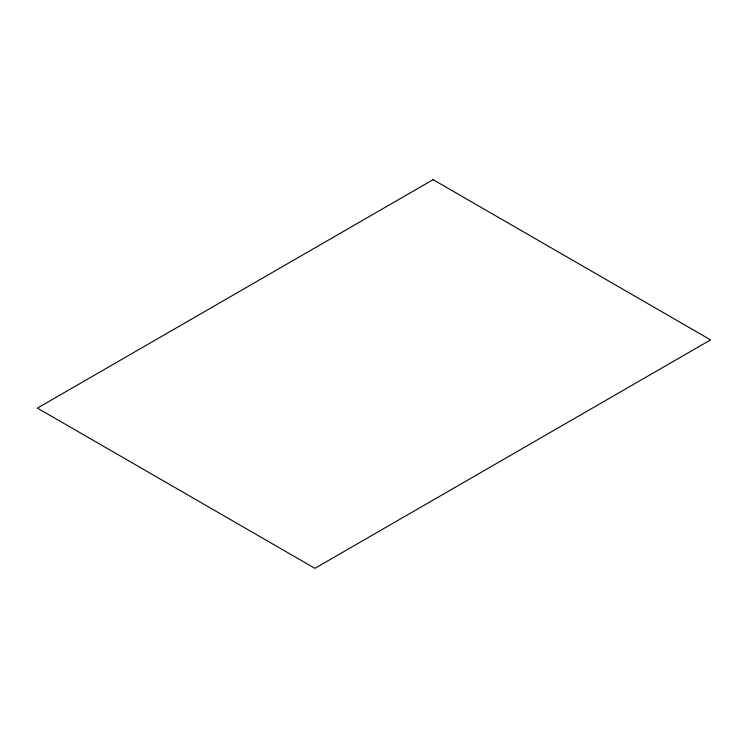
<?xml version="1.0" encoding="UTF-8"?>
<svg xmlns="http://www.w3.org/2000/svg" width="748" height="748" viewBox="0 0 748 748"><rect width="100%" height="100%" fill="white"/><g stroke="black" fill="none" stroke-linecap="round" stroke-linejoin="round"><path stroke-width="1.12" d="M433.101 179.67L37.4 408.118L314.899 568.33L710.6 339.882L433.101 179.67"/></g></svg>
